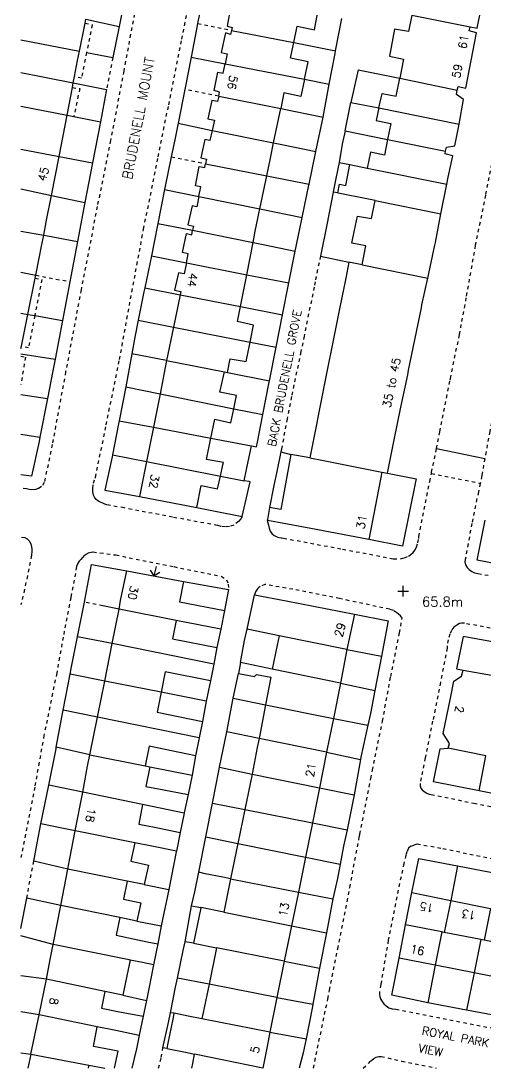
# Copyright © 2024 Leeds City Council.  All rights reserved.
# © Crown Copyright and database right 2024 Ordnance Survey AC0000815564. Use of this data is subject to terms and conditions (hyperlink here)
# Model space of a CAD drawing. Extents: x 428500 to 429165, y 435000 to 435500.
# Drawn here: x 428500 to 428567.5, y 435000 to 435152.4 of the extents above; entities that cross this region are included whole.
import ezdxf

# ---------------------------------------------------------------- set-up
doc = ezdxf.new("R2010")
doc.units = 0
doc.linetypes.add('DASHEDLINE', pattern=[1, 0.5, -0.5])
doc.layers.get('0').update_dxf_attribs({"color": 222})
for name, color, linetype in [('os_Block', 7, 'Continuous'), ('OS_LINE - Building Division', 8, 'Continuous'), ('OS_LINE - Building Outline', 7, 'Continuous'), ('OS_LINE - Builiding Overhead', 7, 'DASHEDLINE'), ('OS_LINE - Default', 8, 'Continuous'), ('OS_LINE - Edge', 8, 'DASHEDLINE'), ('OS_LINE - Property Closing', 8, 'DASHEDLINE'), ('OS_LINE - Road Or Track', 8, 'DASHEDLINE'), ('OS_LINE - Traffic Calming', 8, 'Continuous'), ('OS_PT - Spot Height', 8, 'Continuous'), ('OS_SYMB - Benchmark', 8, 'Continuous'), ('OS_TEXT - Building or Structure', 4, 'Continuous'), ('OS_TEXT - Height', 4, 'Continuous'), ('OS_TEXT - Road', 4, 'Continuous')]:
    doc.layers.add(name, color=color, linetype=linetype)
doc.styles.add('AutoTextStyle-2', font='')
doc.styles.get('AutoTextStyle-2').set_extended_font_data('romans-shx')

# ---------------------------------------------------------------- blocks, each defined once
blk = doc.blocks.new('benchMarkSymbol_#000000')
for points in [[(0.707, 0.707), (0, 0), (0.707, -0.707)], [(1.42, 0), (0, 0)]]:
    blk.add_lwpolyline(points)
blk = doc.blocks.new('spotHeightSymbol_#FF0000')
for points in [[(-0.775, 0), (0.775, 0)], [(0, -0.775), (0, 0.775)]]:
    blk.add_lwpolyline(points)
blk = doc.blocks.new('se2835se')
at = {"layer": 'OS_LINE - Building Division'}
for points in [[(428556.86, 435153.31), (428565.35, 435151.61)], [(428530.65, 435151.08), (428539.68, 435149.3)], [(428500, 435149.7), (428508.52, 435148.05)], [(428529.7, 435146.22), (428541.24, 435143.95)], [(428500, 435144.95), (428507.62, 435143.42)], [(428555.11, 435144.11), (428563.49, 435142.39)], [(428528.77, 435141.5), (428537.79, 435139.69)], [(428500, 435140.05), (428506.71, 435138.73)], [(428552.09, 435139.78), (428563.74, 435137.43)], [(428527.82, 435136.49), (428536.76, 435134.69)], [(428553.35, 435135.2), (428561.78, 435133.49)], [(428500, 435133.8), (428505.56, 435132.73)], [(428526.86, 435131.67), (428535.77, 435129.92)], [(428550.36, 435131.03), (428561.96, 435128.7)], [(428500, 435128), (428504.44, 435127.06)], [(428525.88, 435126.9), (428534.77, 435125.1)], [(428551.52, 435126.3), (428561.11, 435124.35)], [(428500, 435121.85), (428503.31, 435121.25)], [(428524.98, 435121.97), (428533.77, 435120.2)], [(428524.08, 435117.24), (428532.85, 435115.51)], [(428549.64, 435116.96), (428559.19, 435115)], [(428500, 435115.85), (428502.15, 435115.44)], [(428523.15, 435112.59), (428531.93, 435110.86)], [(428500, 435109.9), (428501, 435109.73)], [(428501, 435109.73), (428502.02, 435109.55)], [(428522.19, 435107.89), (428533.34, 435105.68)], [(428521.19, 435103.02), (428529.61, 435101.34)], [(428520.24, 435098.18), (428530.97, 435096)], [(428519.27, 435093.29), (428527.64, 435091.71)], [(428518.27, 435088.31), (428529.01, 435086.18)], [(428542.023, 435088.866), (428544.02, 435088.469), (428552.51, 435086.78)], [(428522.59, 435065.17), (428514.28, 435066.8)], [(428547.4, 435060.93), (428537.59, 435062.94)], [(428528.05, 435058.8), (428513.26, 435061.79)], [(428546.5, 435056.02), (428536.56, 435058.09)], [(428520.39, 435054.71), (428512.19, 435056.35)], [(428535.59, 435052.9), (428545.46, 435050.91)], [(428525.93, 435048.1), (428511.13, 435051.09)], [(428544.47, 435046), (428534.66, 435047.99)], [(428510.04, 435045.62), (428518.09, 435043.98)], [(428533.62, 435042.81), (428543.42, 435040.78)], [(428517.7, 435038.37), (428509, 435040.15)], [(428532.56, 435037.63), (428542.4, 435035.68)], [(428516.56, 435032.8), (428507.87, 435034.55)], [(428531.55, 435032.71), (428541.4, 435030.71)], [(428515.45, 435027.2), (428506.8, 435028.95)], [(428530.5, 435027.56), (428540.36, 435025.63)], [(428562.53, 435024.41), (428561.59, 435019.75)], [(428514.4, 435021.9), (428505.78, 435023.67)], [(428529.5, 435022.68), (428539.35, 435020.72)], [(428568.34, 435023.25), (428567.4, 435018.61)], [(428561.25, 435019.82), (428555.97, 435020.86)], [(428561.25, 435019.82), (428560.29, 435014.98)], [(428561.59, 435019.75), (428561.25, 435019.82)], [(428566.9, 435018.71), (428561.59, 435019.75)], [(428515.879, 435015.723), (428515.761, 435015.747), (428504.68, 435017.98)], [(428566.9, 435018.71), (428565.93, 435013.87)], [(428567.4, 435018.61), (428566.9, 435018.71)], [(428572.48, 435017.61), (428567.4, 435018.61)], [(428538.32, 435015.58), (428528.44, 435017.51)], [(428512.19, 435011.15), (428503.7, 435012.93)], [(428537.21, 435010.25), (428527.4, 435012.19)], [(428511.1, 435006), (428502.65, 435007.73)], [(428536.23, 435005.23), (428526.31, 435007.16)], [(428501.45, 435002), (428509.9, 435000.44)], [(428535.2, 435000), (428525.26, 435002.04)]]:
    blk.add_lwpolyline(points, dxfattribs=at)
at = {"layer": 'OS_LINE - Building Outline'}
for points in [[(428531.61, 435155.85), (428531.3, 435154.45), (428530.55, 435154.6), (428530, 435151.7), (428530.75, 435151.5), (428530.65, 435151.08)], [(428565.35, 435151.61), (428566.4, 435151.4), (428567.3, 435155.95)], [(428539.68, 435149.3), (428540.2, 435151.7), (428542.7, 435151.15), (428543.17, 435153.52)], [(428556.86, 435153.31), (428556.4, 435150.9), (428554.35, 435151.25), (428553.6, 435147.3), (428555.65, 435146.9), (428555.11, 435144.11)], [(428508.52, 435148.05), (428509.32, 435152.11)], [(428509.32, 435152.11), (428509.44, 435152.69)], [(428530.65, 435151.08), (428530.5, 435150.5), (428529.75, 435150.7), (428529.15, 435147.85), (428530, 435147.65), (428529.7, 435146.22)], [(428563.49, 435142.39), (428563.6, 435142.9), (428564.75, 435142.65), (428566.3, 435150.7), (428565.2, 435151), (428565.35, 435151.61)], [(428541.24, 435143.95), (428541.8, 435146.5), (428539.2, 435147.05), (428539.68, 435149.3)], [(428507.79, 435144.34), (428508.25, 435146.7), (428508.52, 435148.05)], [(428528.77, 435141.5), (428528.9, 435142.1), (428528.1, 435142.3), (428528.65, 435145), (428529.41, 435144.86), (428529.7, 435146.22)], [(428507.62, 435143.42), (428507.79, 435144.34)], [(428506.71, 435138.73), (428507.49, 435142.75)], [(428507.49, 435142.75), (428507.62, 435143.42)], [(428541.24, 435143.95), (428540.7, 435141.45), (428538.26, 435141.99), (428537.79, 435139.69)], [(428552.09, 435139.78), (428552.55, 435141.9), (428554.61, 435141.5), (428555.11, 435144.11)], [(428528.77, 435141.5), (428528.6, 435140.7), (428527.75, 435140.85), (428527.2, 435138.2), (428528.15, 435138), (428527.82, 435136.49)], [(428563.74, 435137.43), (428564.4, 435141), (428563.35, 435141.75), (428563.49, 435142.39)], [(428536.76, 435134.69), (428537.79, 435139.69)], [(428552.09, 435139.78), (428551.7, 435137.95), (428553.8, 435137.5), (428553.35, 435135.2)], [(428505.56, 435132.73), (428506.71, 435138.73)], [(428561.78, 435133.49), (428561.9, 435134.05), (428563.15, 435134.25), (428563.74, 435137.43)], [(428527.82, 435136.49), (428527.5, 435135.05), (428526.75, 435135.2), (428526.15, 435132.5), (428527, 435132.35), (428526.86, 435131.67)], [(428553.35, 435135.2), (428552.9, 435132.9), (428550.85, 435133.35), (428550.36, 435131.03)], [(428535.77, 435129.92), (428536.3, 435132.45), (428536.76, 435134.69)], [(428561.96, 435128.7), (428562.15, 435129.7), (428562.85, 435132.8), (428561.7, 435133.1), (428561.78, 435133.49)], [(428504.44, 435127.06), (428505.56, 435132.73)], [(428525.88, 435126.9), (428526.15, 435128.3), (428525.4, 435128.45), (428525.95, 435131.25), (428526.75, 435131.09), (428526.86, 435131.67)], [(428546.082, 435127.406), (428546.34, 435128.675), (428547.248, 435128.491), (428547.868, 435131.537)], [(428547.868, 435131.537), (428550.36, 435131.03)], [(428534.77, 435125.1), (428535.77, 435129.92)], [(428551.52, 435126.3), (428550.561, 435126.495), (428546.16, 435127.39), (428546.082, 435127.406)], [(428561.11, 435124.35), (428561.96, 435128.7)], [(428503.31, 435121.25), (428503.74, 435123.45), (428504.44, 435127.06)], [(428525.88, 435126.9), (428525.6, 435125.4), (428524.9, 435125.55), (428524.3, 435122.75), (428525.1, 435122.55), (428524.98, 435121.97)], [(428549.64, 435116.96), (428550.2, 435119.71), (428548.15, 435120.1), (428548.53, 435121.99), (428548.95, 435124.05), (428551, 435123.7), (428551.52, 435126.3)], [(428533.77, 435120.2), (428534.1, 435121.85), (428534.77, 435125.1)], [(428559.19, 435115), (428560.21, 435119.8), (428560.3, 435120.2), (428561.11, 435124.35)], [(428524.08, 435117.24), (428524.35, 435118.55), (428523.5, 435118.75), (428524.1, 435121.5), (428524.84, 435121.3), (428524.98, 435121.97)], [(428502.15, 435115.44), (428502.65, 435117.9), (428503, 435119.66), (428503.31, 435121.25)], [(428532.85, 435115.51), (428533.77, 435120.2)], [(428524.08, 435117.24), (428523.75, 435115.65), (428522.9, 435115.8), (428522.35, 435113.25), (428523.24, 435113.05), (428523.15, 435112.59)], [(428547.721, 435117.352), (428547.254, 435115.016), (428546.404, 435110.77), (428545.338, 435105.443), (428544.519, 435101.347), (428543.4, 435095.75), (428542.99, 435093.7), (428542.6, 435091.75), (428542.023, 435088.866)], [(428549.64, 435116.96), (428547.721, 435117.352)], [(428502.06, 435115.01), (428502.15, 435115.44)], [(428531.93, 435110.86), (428532.85, 435115.51)], [(428501, 435109.73), (428502.06, 435115.01)], [(428553.32, 435086.62), (428554.32, 435091.47), (428555.29, 435096.21), (428556.27, 435100.95), (428556.4, 435101.6), (428558.27, 435110.7), (428558.35, 435111.1), (428559.19, 435115)], [(428523.15, 435112.59), (428522.19, 435107.89)], [(428533.34, 435105.68), (428533.85, 435108.15), (428531.5, 435108.7), (428531.93, 435110.86)], [(428500.06, 435105.1), (428501, 435109.73)], [(428522.19, 435107.89), (428521.19, 435103.02)], [(428500, 435104.75), (428500.06, 435105.1)], [(428530.05, 435101.25), (428530.45, 435103.25), (428532.75, 435102.85), (428533.34, 435105.68)], [(428521.19, 435103.02), (428520.24, 435098.18)], [(428530.97, 435096), (428531.35, 435097.9), (428528.95, 435098.4), (428529.61, 435101.34)], [(428529.61, 435101.34), (428530.05, 435101.25)], [(428520.24, 435098.18), (428519.27, 435093.29)], [(428527.64, 435091.71), (428528.2, 435094.45), (428530.55, 435093.95), (428530.97, 435096)], [(428519.27, 435093.29), (428518.27, 435088.31)], [(428529.01, 435086.18), (428529.38, 435087.82), (428529.45, 435088.15), (428527, 435088.6), (428527.64, 435091.71)], [(428539.289, 435089.338), (428537.819, 435081.326), (428536.176, 435081.628)], [(428542.023, 435088.866), (428539.289, 435089.338)], [(428518.27, 435088.31), (428517.25, 435083.2)], [(428552.51, 435086.78), (428551.57, 435081.93), (428550.6, 435076.95)], [(428552.51, 435086.78), (428553.32, 435086.62)], [(428525.58, 435081.62), (428526.2, 435084.8), (428528.6, 435084.35), (428529.01, 435086.18)], [(428517.25, 435083.2), (428525.58, 435081.62)], [(428536.176, 435081.628), (428535.85, 435079.85), (428535.826, 435079.719)], [(428550.6, 435076.95), (428542.2, 435078.55), (428537.469, 435079.418), (428535.865, 435079.712), (428535.826, 435079.719)], [(428514.28, 435066.8), (428514.5, 435068.05), (428515.4, 435072.4)], [(428515.4, 435072.4), (428523.65, 435070.83)], [(428523.65, 435070.83), (428523.05, 435067.9), (428529.6, 435066.6)], [(428532.9, 435063.9), (428533.98, 435068.89)], [(428533.98, 435068.89), (428538.6, 435068), (428548.55, 435066.1)], [(428513.26, 435061.79), (428514.28, 435066.8)], [(428529.6, 435066.6), (428529.1, 435063.9)], [(428522.59, 435065.17), (428522.05, 435062.5), (428528.5, 435061.25)], [(428529.1, 435063.9), (428522.59, 435065.17)], [(428548.55, 435066.1), (428547.4, 435060.93)], [(428537.59, 435062.94), (428532.9, 435063.9)], [(428537.59, 435062.94), (428537.295, 435061.551), (428536.56, 435058.09)], [(428512.19, 435056.35), (428513.26, 435061.79)], [(428528.5, 435061.25), (428528.05, 435058.8)], [(428547.4, 435060.93), (428546.5, 435056.02)], [(428528.05, 435058.8), (428527.6, 435056.4)], [(428531.95, 435059.05), (428531.65, 435057.45)], [(428536.56, 435058.09), (428531.95, 435059.05)], [(428527.6, 435056.4), (428520.99, 435057.7), (428520.39, 435054.71)], [(428531.65, 435057.45), (428534, 435057), (428534.25, 435057.3), (428536.35, 435056.9), (428535.59, 435052.9)], [(428562.15, 435046.55), (428562.35, 435047.25), (428561.45, 435048.7), (428562.5, 435053.85), (428563, 435056.35), (428564.1, 435057.05), (428564.35, 435057.95)], [(428564.35, 435057.95), (428569.3, 435057.05), (428569.1, 435056.25), (428569.8, 435056.11)], [(428511.13, 435051.09), (428512.19, 435056.35)], [(428546.5, 435056.02), (428545.46, 435050.91)], [(428520.39, 435054.71), (428519.8, 435051.8), (428526.4, 435050.45)], [(428535.59, 435052.9), (428534.66, 435047.99)], [(428510.04, 435045.62), (428511.13, 435051.09)], [(428526.4, 435050.45), (428525.93, 435048.1)], [(428545.46, 435050.91), (428544.9, 435048.15), (428544.47, 435046)], [(428525.93, 435048.1), (428525.4, 435045.45)], [(428525.4, 435045.45), (428518.65, 435046.85), (428518.09, 435043.98)], [(428534.66, 435047.99), (428534.391, 435046.652), (428533.62, 435042.81)], [(428509, 435040.15), (428509.7, 435043.95), (428510.04, 435045.62)], [(428544.47, 435046), (428543.42, 435040.78)], [(428567.65, 435045.45), (428562.15, 435046.55)], [(428518.09, 435043.98), (428518.75, 435043.85)], [(428518.75, 435043.85), (428518.15, 435041), (428520.8, 435040.5), (428524.321, 435039.836)], [(428533.62, 435042.81), (428532.56, 435037.63)], [(428543.42, 435040.78), (428542.4, 435035.68)], [(428507.87, 435034.55), (428509, 435040.15)], [(428524.321, 435039.836), (428523.77, 435037.16), (428523.764, 435037.133)], [(428517.7, 435038.37), (428517.15, 435035.5), (428519.65, 435035), (428523.178, 435034.294)], [(428523.764, 435037.133), (428520.25, 435037.85), (428517.7, 435038.37)], [(428532.56, 435037.63), (428531.55, 435032.71)], [(428506.8, 435028.95), (428507.1, 435030.5), (428507.87, 435034.55)], [(428542.4, 435035.68), (428541.4, 435030.71)], [(428523.178, 435034.294), (428522.617, 435031.584)], [(428516.56, 435032.8), (428516, 435030.1), (428518.55, 435029.55), (428517.95, 435026.7)], [(428522.617, 435031.584), (428519.05, 435032.3), (428516.56, 435032.8)], [(428531.55, 435032.71), (428530.5, 435027.56)], [(428541.4, 435030.71), (428541.3, 435030.2), (428540.36, 435025.63)], [(428505.78, 435023.67), (428506.8, 435028.95)], [(428515.45, 435027.2), (428514.9, 435024.6), (428517.45, 435024.05), (428516.85, 435021.4)], [(428517.95, 435026.7), (428515.45, 435027.2)], [(428530.5, 435027.56), (428529.5, 435022.68)], [(428540.36, 435025.63), (428539.35, 435020.72)], [(428555.97, 435020.86), (428556.85, 435025.55)], [(428556.85, 435025.55), (428562.53, 435024.41)], [(428562.53, 435024.41), (428568.34, 435023.25)], [(428504.68, 435017.98), (428505.78, 435023.67)], [(428526.154, 435023.366), (428526.149, 435023.34), (428525.094, 435018.196)], [(428529.5, 435022.68), (428526.154, 435023.366)], [(428514.4, 435021.9), (428513.85, 435019.35), (428516.35, 435018.82), (428518.349, 435018.396), (428519.895, 435018.069)], [(428516.85, 435021.4), (428514.4, 435021.9)], [(428539.35, 435020.72), (428538.32, 435015.58)], [(428555.05, 435016), (428555.97, 435020.86)], [(428503.7, 435012.93), (428504.25, 435015.8), (428504.68, 435017.98)], [(428519.895, 435018.069), (428519.29, 435015.04)], [(428525.094, 435018.196), (428528.44, 435017.51)], [(428528.44, 435017.51), (428527.4, 435012.19)], [(428515.879, 435015.723), (428515.878, 435015.716), (428515.4, 435013.45), (428514.8, 435010.6)], [(428519.29, 435015.04), (428517.702, 435015.358), (428515.879, 435015.723)], [(428538.32, 435015.58), (428537.21, 435010.25)], [(428560.29, 435014.98), (428555.05, 435016)], [(428565.93, 435013.87), (428560.29, 435014.98)], [(428571.57, 435012.77), (428565.93, 435013.87)], [(428502.65, 435007.73), (428503.7, 435012.93)], [(428527.4, 435012.19), (428526.31, 435007.16)], [(428512.19, 435011.15), (428511.7, 435008.7), (428514.35, 435008.2), (428517.783, 435007.552)], [(428514.8, 435010.6), (428512.19, 435011.15)], [(428537.21, 435010.25), (428536.23, 435005.23)], [(428501.45, 435002), (428502.65, 435007.73)], [(428517.783, 435007.552), (428517.21, 435004.8), (428517.201, 435004.757)], [(428522.27, 435007.988), (428522.262, 435007.95), (428522.092, 435007.118), (428521.372, 435003.611), (428521.22, 435002.869)], [(428526.31, 435007.16), (428524.319, 435007.568), (428522.27, 435007.988)], [(428513.6, 435000), (428514.15, 435002.45), (428510.55, 435003.15), (428511.1, 435006)], [(428517.201, 435004.757), (428513.8, 435005.45), (428511.1, 435006)], [(428536.23, 435005.23), (428535.8, 435003.15), (428535.2, 435000)], [(428521.22, 435002.869), (428524.189, 435002.26), (428525.26, 435002.04)], [(428501.45, 435002), (428501.02, 435000)], [(428524.864, 435000), (428524.992, 435000.661), (428525.26, 435002.04)], [(428509.9, 435000.44), (428509.8, 435000)], [(428509.9, 435000.44), (428512.22, 435000)]]:
    blk.add_lwpolyline(points, dxfattribs=at)
at = {"layer": 'OS_LINE - Builiding Overhead'}
for points in [[(428509.32, 435152.11), (428510.35, 435151.9), (428509.55, 435147.85)], [(428509.55, 435147.85), (428508.8, 435144.1), (428507.79, 435144.34)], [(428507.49, 435142.75), (428508.55, 435142.6), (428507.7, 435138.54)], [(428502.06, 435115.01), (428503.05, 435114.8), (428502.02, 435109.55)], [(428502.02, 435109.55), (428501.1, 435104.85), (428500.06, 435105.1)], [(428500, 435103.65), (428500.65, 435103.5), (428500, 435099.54)]]:
    blk.add_lwpolyline(points, dxfattribs=at)
at = {"layer": 'OS_LINE - Default'}
for points in [[(428509.9, 435161.8), (428516.7, 435164.95), (428514.85, 435154.55), (428514.27, 435151.64)], [(428526.65, 435156.85), (428525.71, 435152.06)], [(428509.44, 435152.69), (428514.27, 435151.64)], [(428525.71, 435152.06), (428525.55, 435151.25), (428524.76, 435147.19)], [(428545.78, 435148.09), (428546.68, 435152.81)], [(428514.27, 435151.64), (428513.37, 435147.11)], [(428539.68, 435149.3), (428545.78, 435148.09)], [(428509.55, 435147.85), (428513.37, 435147.11)], [(428524.76, 435147.19), (428523.84, 435142.49)], [(428524.76, 435147.19), (428529.7, 435146.22)], [(428544.86, 435143.24), (428545.7, 435147.7), (428545.78, 435148.09)], [(428549.05, 435145.35), (428548, 435140.6)], [(428549.05, 435145.35), (428555.11, 435144.11)], [(428507.62, 435143.42), (428512.44, 435142.45)], [(428541.24, 435143.95), (428544.86, 435143.24)], [(428543.95, 435138.45), (428544.86, 435143.24)], [(428512.44, 435142.45), (428512.4, 435142.25), (428511.55, 435137.78)], [(428523.84, 435142.49), (428522.87, 435137.56)], [(428537.79, 435139.69), (428543.95, 435138.45)], [(428547.16, 435136.46), (428548, 435140.6)], [(428548, 435140.6), (428552.09, 435139.78)], [(428506.71, 435138.73), (428507.7, 435138.54)], [(428507.7, 435138.54), (428511.55, 435137.78)], [(428542.91, 435133.44), (428543.95, 435138.45)], [(428511.55, 435137.78), (428510.4, 435131.79)], [(428522.87, 435137.56), (428522.4, 435135.15), (428521.88, 435132.65)], [(428522.87, 435137.56), (428527.82, 435136.49)], [(428547.16, 435136.46), (428546.75, 435134.5), (428546.29, 435131.84)], [(428547.16, 435136.46), (428553.35, 435135.2)], [(428536.76, 435134.69), (428537.95, 435134.45), (428542.91, 435133.44)], [(428505.56, 435132.73), (428510.4, 435131.79)], [(428521.88, 435132.65), (428520.95, 435128.15), (428520.9, 435127.91)], [(428541.93, 435128.7), (428542.91, 435133.44)], [(428510.4, 435131.79), (428509.3, 435126.03)], [(428546.29, 435131.84), (428545.82, 435129.49), (428545.443, 435127.548), (428545.441, 435127.536)], [(428546.29, 435131.84), (428547.868, 435131.537)], [(428535.77, 435129.92), (428541.93, 435128.7)], [(428520.9, 435127.91), (428519.94, 435122.98)], [(428520.9, 435127.91), (428525.88, 435126.9)], [(428540.94, 435123.85), (428541.9, 435128.55), (428541.93, 435128.7)], [(428545.441, 435127.536), (428545.44, 435127.53), (428544.5, 435122.75), (428543.57, 435118.2)], [(428546.082, 435127.406), (428545.441, 435127.536)], [(428504.44, 435127.06), (428509.3, 435126.03)], [(428509.3, 435126.03), (428508.22, 435120.35)], [(428534.77, 435125.1), (428540.94, 435123.85)], [(428519.94, 435122.98), (428519.4, 435120.25), (428518.98, 435118.24)], [(428519.94, 435122.98), (428524.98, 435121.97)], [(428539.9, 435118.95), (428540.6, 435122.2), (428540.94, 435123.85)], [(428503.31, 435121.25), (428504.62, 435121), (428508.22, 435120.35)], [(428508.22, 435120.35), (428507.25, 435115.25), (428507.11, 435114.49)], [(428533.77, 435120.2), (428535.25, 435119.9), (428539.9, 435118.95)], [(428518.98, 435118.24), (428518.03, 435113.6)], [(428518.98, 435118.24), (428524.08, 435117.24)], [(428538.98, 435114.3), (428539.9, 435118.95)], [(428543.57, 435118.2), (428547.721, 435117.352)], [(428532.85, 435115.51), (428538.98, 435114.3)], [(428507.11, 435114.49), (428506.04, 435108.84)], [(428538.05, 435109.65), (428538.98, 435114.3)], [(428518.03, 435113.6), (428517.9, 435113), (428517.06, 435108.91)], [(428518.03, 435113.6), (428523.15, 435112.59)], [(428531.93, 435110.86), (428538.05, 435109.65)], [(428502.02, 435109.55), (428506.04, 435108.84)], [(428537.11, 435104.94), (428538.05, 435109.65)], [(428506.04, 435108.84), (428504.97, 435103.2)], [(428517.06, 435108.91), (428516.55, 435106.4), (428516.11, 435103.96)], [(428517.06, 435108.91), (428522.19, 435107.89)], [(428533.34, 435105.68), (428537.11, 435104.94)], [(428536.14, 435100.05), (428537.11, 435104.94)], [(428500, 435104), (428504.97, 435103.2)], [(428504.97, 435103.2), (428504.65, 435101.5), (428503.87, 435097.49)], [(428516.11, 435103.96), (428515.25, 435099.2)], [(428521.19, 435103.02), (428516.11, 435103.96)], [(428530.05, 435101.25), (428536.14, 435100.05)], [(428535.19, 435095.14), (428536.1, 435099.85), (428536.14, 435100.05)], [(428515.25, 435099.2), (428514.28, 435094.23)], [(428515.25, 435099.2), (428520.24, 435098.18)], [(428500, 435098.05), (428503.87, 435097.49)], [(428503.87, 435097.49), (428502.77, 435091.83)], [(428530.97, 435096), (428535.19, 435095.14)], [(428514.28, 435094.23), (428514.2, 435093.8), (428513.31, 435089.3)], [(428514.28, 435094.23), (428519.27, 435093.29)], [(428533.539, 435090.598), (428534.27, 435090.46), (428534.4, 435091.1), (428535.19, 435095.14)], [(428500, 435092.3), (428502.77, 435091.83)], [(428502.77, 435091.83), (428502.65, 435091.2), (428501.55, 435086.15), (428500, 435086.35)], [(428527.64, 435091.71), (428533.539, 435090.598)], [(428513.31, 435089.3), (428513.25, 435089), (428512.2, 435084.15), (428517.25, 435083.2)], [(428513.31, 435089.3), (428518.27, 435088.31)], [(428532.455, 435085.501), (428532.805, 435087.147), (428533.539, 435090.598)], [(428537.81, 435089.7), (428537.25, 435086.85), (428536.8, 435084.8), (428536.176, 435081.628)], [(428537.81, 435089.7), (428539.289, 435089.338)], [(428553.32, 435086.62), (428557.49, 435085.79), (428557.4, 435085.35), (428556.52, 435081.01), (428555.5, 435076), (428550.6, 435076.95)], [(428529.01, 435086.18), (428532.455, 435085.501)], [(428532.2, 435080.3), (428533.342, 435085.363), (428533.226, 435085.381), (428532.455, 435085.501)], [(428525.58, 435081.62), (428528.01, 435081.13), (428532.2, 435080.3)], [(428571.85, 435072.89), (428566.4, 435073.95), (428567.55, 435079.75)], [(428509.23, 435067.84), (428509.55, 435069.45), (428510.25, 435073.3), (428515.4, 435072.4)], [(428523.65, 435070.83), (428530.2, 435069.65)], [(428530.2, 435069.65), (428529.6, 435066.6)], [(428508.23, 435062.8), (428509.23, 435067.84)], [(428514.28, 435066.8), (428511.936, 435067.283)], [(428548.55, 435066.1), (428553.45, 435065.1), (428552.45, 435059.95)], [(428529.1, 435063.9), (428528.5, 435061.25)], [(428531.95, 435059.05), (428532.55, 435062.25), (428532.9, 435063.9)], [(428507.15, 435057.36), (428507.3, 435058.15), (428508.23, 435062.8)], [(428513.26, 435061.79), (428508.23, 435062.8)], [(428571, 435061.6), (428564.34, 435062.85), (428563.37, 435058.13), (428564.35, 435057.95)], [(428547.4, 435060.93), (428552.45, 435059.95)], [(428552.45, 435059.95), (428551.5, 435054.99)], [(428506.16, 435052.1), (428507.15, 435057.36)], [(428512.19, 435056.35), (428507.15, 435057.36)], [(428530.9, 435053.85), (428531.65, 435057.45)], [(428527.6, 435056.4), (428526.97, 435053.4)], [(428546.5, 435056.02), (428551.5, 435054.99)], [(428526.97, 435053.4), (428520.39, 435054.71)], [(428551.5, 435054.99), (428550.85, 435051.6), (428550.47, 435049.9)], [(428526.97, 435053.4), (428526.4, 435050.45)], [(428529.95, 435048.95), (428530.9, 435053.85)], [(428530.9, 435053.85), (428535.59, 435052.9)], [(428505.14, 435046.71), (428506.16, 435052.1)], [(428511.13, 435051.09), (428506.16, 435052.1)], [(428545.46, 435050.91), (428550.47, 435049.9)], [(428550.47, 435049.9), (428549.45, 435045.25), (428549.39, 435044.9)], [(428528.91, 435043.79), (428529.65, 435047.55), (428529.95, 435048.95)], [(428534.66, 435047.99), (428529.95, 435048.95)], [(428504.04, 435041.2), (428505.1, 435046.5), (428505.14, 435046.71)], [(428510.04, 435045.62), (428505.14, 435046.71)], [(428525.4, 435045.45), (428524.9, 435042.65)], [(428544.47, 435046), (428549.39, 435044.9)], [(428566.65, 435040.35), (428560.02, 435041.68), (428561, 435046.48), (428562.15, 435046.55)], [(428566.65, 435040.35), (428567.65, 435045.45)], [(428518.75, 435043.85), (428524.9, 435042.65)], [(428527.85, 435038.56), (428527.9, 435038.8), (428528.8, 435043.25), (428528.91, 435043.79)], [(428528.91, 435043.79), (428533.62, 435042.81)], [(428549.39, 435044.9), (428548.47, 435039.79)], [(428524.9, 435042.65), (428524.321, 435039.836)], [(428502.91, 435035.57), (428504.04, 435041.2)], [(428509, 435040.15), (428504.04, 435041.2)], [(428543.42, 435040.78), (428548.47, 435039.79)], [(428548.47, 435039.79), (428548.25, 435038.55), (428547.45, 435034.68)], [(428572.25, 435039.23), (428566.65, 435040.35)], [(428526.9, 435033.65), (428527.85, 435038.56)], [(428527.85, 435038.56), (428532.56, 435037.63)], [(428523.764, 435037.133), (428523.178, 435034.294)], [(428501.85, 435030.1), (428502.35, 435032.75), (428502.91, 435035.57)], [(428507.87, 435034.55), (428505.952, 435034.944), (428502.91, 435035.57)], [(428542.4, 435035.68), (428547.45, 435034.68)], [(428547.45, 435034.68), (428546.95, 435032.3), (428546.45, 435029.69)], [(428525.9, 435028.5), (428526.9, 435033.65)], [(428526.9, 435033.65), (428531.55, 435032.71)], [(428522.617, 435031.584), (428522.6, 435031.5), (428521.5, 435026)], [(428506.8, 435028.95), (428501.85, 435030.1)], [(428541.4, 435030.71), (428546.45, 435029.69)], [(428556.85, 435025.55), (428557.9, 435030.5), (428563.53, 435029.42)], [(428524.83, 435023.6), (428525.28, 435025.66), (428525.9, 435028.5)], [(428530.5, 435027.56), (428529.35, 435027.78), (428526.8, 435028.3), (428525.9, 435028.5)], [(428546.45, 435029.69), (428546.05, 435027.6), (428545.4, 435024.65)], [(428563.53, 435029.42), (428562.53, 435024.41)], [(428563.53, 435029.42), (428569.35, 435028.31)], [(428517.95, 435026.7), (428521.5, 435026)], [(428521.5, 435026), (428520.42, 435020.7)], [(428540.36, 435025.63), (428545.4, 435024.65)], [(428500, 435020.3), (428500.84, 435024.74)], [(428505.78, 435023.67), (428500.84, 435024.74)], [(428545.4, 435024.65), (428544.47, 435019.71)], [(428523.9, 435018.4), (428524.83, 435023.6)], [(428524.83, 435023.6), (428526.154, 435023.366)], [(428516.85, 435021.4), (428520.42, 435020.7)], [(428520.42, 435020.7), (428519.895, 435018.069)], [(428539.35, 435020.72), (428544.47, 435019.71)], [(428504.68, 435017.98), (428500, 435019.25)], [(428544.47, 435019.71), (428543.45, 435014.55)], [(428522.8, 435013.1), (428523.6, 435017.1), (428523.9, 435018.4)], [(428525.094, 435018.196), (428523.9, 435018.4)], [(428519.29, 435015.04), (428518.6, 435011.55), (428518.25, 435009.84)], [(428538.32, 435015.58), (428543.45, 435014.55)], [(428559.2, 435009.5), (428553.95, 435010.6), (428555.05, 435016)], [(428560.29, 435014.98), (428559.2, 435009.5)], [(428503.7, 435012.93), (428500, 435013.45)], [(428521.75, 435008.05), (428522.5, 435011.8), (428522.8, 435013.1)], [(428527.4, 435012.19), (428522.8, 435013.1)], [(428543.45, 435014.55), (428542.47, 435009.3)], [(428565.93, 435013.87), (428564.84, 435008.43)], [(428514.8, 435010.6), (428518.25, 435009.84)], [(428537.21, 435010.25), (428542.47, 435009.3)], [(428518.25, 435009.84), (428517.783, 435007.552)], [(428542.47, 435009.3), (428542.4, 435008.95), (428541.5, 435004.25)], [(428564.84, 435008.43), (428559.2, 435009.5)], [(428502.65, 435007.73), (428500, 435008.2)], [(428520.65, 435002.95), (428521.45, 435006.65), (428521.75, 435008.05)], [(428522.27, 435007.988), (428521.75, 435008.05)], [(428570.55, 435007.35), (428564.84, 435008.43)], [(428517.201, 435004.757), (428516.8, 435002.8), (428516.15, 435000)], [(428536.23, 435005.23), (428541.5, 435004.25)], [(428541.5, 435004.25), (428541.05, 435002.2), (428540.5, 435000)], [(428521.22, 435002.869), (428520.65, 435002.95)], [(428500, 435002.2), (428501.45, 435002)]]:
    blk.add_lwpolyline(points, dxfattribs=at)
at = {"layer": 'OS_LINE - Edge'}
for points in [[(428513.37, 435147.11), (428512.44, 435142.45)], [(428543.57, 435118.2), (428542.8, 435114.45), (428542.65, 435113.71), (428541.2, 435106.55), (428540.73, 435104.3), (428539.71, 435099.45), (428539.35, 435097.75), (428538.74, 435094.54), (428537.9, 435090.15), (428537.81, 435089.7)], [(428559.71, 435086.55), (428566.82, 435085.13)], [(428529.9, 435071.1), (428530.15, 435070.45), (428530.2, 435069.65)], [(428534.8, 435070.1), (428534.55, 435069.9), (428534.4, 435069.75), (428534.15, 435069.35), (428533.98, 435068.89)], [(428500.84, 435024.74), (428501.85, 435030.1)], [(428520.024, 435000), (428520.4, 435001.55), (428520.65, 435002.95)]]:
    blk.add_lwpolyline(points, dxfattribs=at)
at = {"layer": 'OS_LINE - Property Closing'}
for points in [[(428525.71, 435152.06), (428530.65, 435151.08)], [(428528.77, 435141.5), (428523.84, 435142.49)], [(428521.88, 435132.65), (428526.86, 435131.67)], [(428502.15, 435115.44), (428507.11, 435114.49)], [(428511.936, 435067.283), (428509.23, 435067.84)]]:
    blk.add_lwpolyline(points, dxfattribs=at)
at = {"layer": 'OS_LINE - Road Or Track'}
for points in [[(428510.7, 435083.1), (428510.55, 435083.4), (428510.45, 435083.9), (428510.45, 435084.4), (428510.55, 435085.15), (428510.8, 435085.9), (428510.85, 435086), (428512.4, 435093.65), (428514.35, 435103.15), (428515.95, 435112), (428517.85, 435122.15), (428519.95, 435132.65), (428521.5, 435140.25), (428523.4, 435149.8), (428525.65, 435161.2), (428527.4, 435170), (428527.45, 435170.35)], [(428518.3, 435166.6), (428518.55, 435166.3), (428518.7, 435166), (428518.8, 435165.6), (428518.8, 435165.2), (428518.7, 435164.75), (428518.55, 435164.5), (428517.05, 435156.4), (428514.95, 435145.15), (428513.05, 435135.05), (428511.1, 435125.45), (428508.75, 435113.3), (428506.5, 435101.35), (428504.55, 435090.8), (428503.4, 435085.25), (428503, 435084.65), (428502.8, 435084.5)], [(428564.15, 435108.69), (428564.85, 435112.4), (428566.15, 435119.75), (428567.65, 435127.2), (428569.05, 435134.4)], [(428562.5, 435100.4), (428563.8, 435106.8), (428564.15, 435108.69)], [(428560.45, 435090.18), (428560.95, 435092.65), (428562.45, 435100.15), (428562.5, 435100.4)], [(428570, 435098.9), (428569.7, 435098.55), (428569.45, 435098.1), (428569.35, 435097.9), (428568.2, 435092.7), (428567.5, 435088.77)], [(428559.71, 435086.55), (428559.75, 435086.75), (428560.45, 435090.18)], [(428567.5, 435088.77), (428567.05, 435086.25), (428566.82, 435085.13)], [(428556.75, 435074.75), (428557.05, 435075.05), (428557.3, 435075.4), (428557.55, 435075.85), (428557.75, 435076.45), (428557.9, 435077.1), (428557.9, 435077.4), (428559.479, 435085.381), (428559.71, 435086.55)], [(428566.82, 435085.13), (428566.558, 435083.878), (428565.6, 435079.3), (428564.65, 435074.05), (428564.6, 435073.7), (428564.7, 435073.25), (428564.9, 435072.9)], [(428502.8, 435084.5), (428502.55, 435084.4), (428502.1, 435084.25), (428501.6, 435084.2), (428501.2, 435084.25), (428500.8, 435084.35), (428500, 435084.4)], [(428532.2, 435080.3), (428532, 435079.95), (428531.65, 435079.55), (428530.95, 435079.05), (428530.35, 435078.85), (428529.75, 435078.8), (428529.15, 435078.85), (428528.6, 435079), (428522.05, 435080.2), (428515, 435081.55), (428512.8, 435081.95), (428512.5, 435082), (428512.2, 435082.1), (428511.8, 435082.3), (428511.45, 435082.45), (428511.2, 435082.6), (428510.95, 435082.8), (428510.7, 435083.1)], [(428535.826, 435079.719), (428535.9, 435079.4), (428536, 435079.05), (428536.1, 435078.6), (428536.25, 435078.15), (428536.5, 435077.85), (428536.85, 435077.55), (428537.35, 435077.3), (428537.9, 435077.2), (428538.2, 435077.15), (428546.8, 435075.55), (428554.2, 435074.15), (428555.2, 435074.15), (428555.8, 435074.3), (428556.4, 435074.55), (428556.75, 435074.75)], [(428501.2, 435076.75), (428500.95, 435077), (428500.6, 435077.2), (428500, 435077.25)], [(428501.2, 435076.75), (428501.25, 435076.65), (428501.45, 435076.3), (428501.55, 435075.9), (428501.6, 435075.55), (428501.6, 435075.2), (428501.55, 435074.65), (428500.95, 435071.65), (428500, 435067.45)], [(428509.2, 435074.6), (428508.95, 435074.35), (428508.7, 435074.05), (428508.45, 435073.8), (428508.25, 435073.4), (428508.1, 435073), (428507.25, 435068.5), (428506.15, 435062.75), (428505.2, 435057.5), (428503.35, 435048.45), (428502, 435040.9), (428500, 435030.65)], [(428509.2, 435074.6), (428509.5, 435074.8), (428509.95, 435075.05), (428510.5, 435075.15), (428513.8, 435074.7), (428522.25, 435073), (428529.15, 435071.6), (428529.9, 435071.1)], [(428564.9, 435072.9), (428565.2, 435072.6), (428565.6, 435072.3), (428566, 435072.1), (428566.5, 435072), (428573.69, 435070.72)], [(428555.45, 435065.55), (428555.3, 435065.7), (428555.2, 435065.85), (428554.95, 435066.1), (428554.7, 435066.3), (428554.2, 435066.6), (428553.65, 435066.8), (428546.35, 435068.35), (428539.55, 435069.7), (428535.5, 435070.4), (428534.8, 435070.1)], [(428550.91, 435042.16), (428551.15, 435043.35), (428552.6, 435050.5), (428553.8, 435057), (428555.1, 435063.35), (428555.45, 435065.55)], [(428563.4, 435064.5), (428563, 435064.2), (428562.65, 435063.7), (428562.4, 435063.15), (428562.15, 435062.35), (428562, 435061.45), (428562, 435061.15), (428561.05, 435056.15), (428559.9, 435050.5), (428558.8, 435045.15), (428558.25, 435042.25), (428558.1, 435041.45), (428558.1, 435041.1), (428558.2, 435040.75)], [(428572.21, 435063.3), (428564.55, 435064.75), (428564.15, 435064.75), (428563.8, 435064.7), (428563.4, 435064.5)], [(428549.24, 435033.72), (428549.3, 435034.05), (428550.91, 435042.16)], [(428558.2, 435040.75), (428558.4, 435040.5), (428558.65, 435040.25), (428559.05, 435040), (428559.4, 435039.9), (428559.7, 435039.85), (428565.9, 435038.55), (428574.2, 435036.95), (428583.65, 435035.15), (428594.05, 435033.1), (428604.35, 435031.1), (428611.25, 435029.75), (428611.8, 435029.8), (428612.4, 435030), (428612.85, 435030.2)], [(428544.91, 435011.34), (428546.1, 435017.35), (428547.85, 435026.3), (428549.24, 435033.72)], [(428556.75, 435032.3), (428556.4, 435032), (428556.15, 435031.5), (428556, 435031), (428555.7, 435029.8), (428554.9, 435025.9), (428553.45, 435018.6), (428552.35, 435012.15), (428552.15, 435011.05), (428552.15, 435010.7), (428552.2, 435010.4), (428552.35, 435010), (428552.55, 435009.7)], [(428556.75, 435032.3), (428557.15, 435032.45), (428557.35, 435032.55), (428557.65, 435032.65), (428561.4, 435031.95), (428571.1, 435030), (428582.3, 435027.8), (428592.8, 435025.7), (428607.43, 435022.8), (428607.85, 435022.7), (428608.25, 435022.5), (428608.5, 435022.3), (428608.7, 435022.1)], [(428542.95, 435001.92), (428544.65, 435010.05), (428544.91, 435011.34)], [(428552.55, 435009.7), (428552.8, 435009.35), (428553.15, 435009.05), (428553.55, 435008.75), (428554.05, 435008.6), (428554.55, 435008.55), (428573.6, 435004.85), (428585.5, 435002.45), (428596.15, 435000.35), (428596.75, 435000.3), (428597.3, 435000.4), (428597.8, 435000.55), (428598.3, 435000.8)], [(428542.55, 435000), (428542.95, 435001.92)], [(428550.75, 435000.95), (428550.5, 435000.65)], [(428550.75, 435000.95), (428551.05, 435001.15), (428551.35, 435001.4), (428551.7, 435001.6), (428552.05, 435001.7), (428552.4, 435001.7), (428555.4, 435001), (428560.4, 435000)], [(428549.8, 435000), (428550.5, 435000.65)]]:
    blk.add_lwpolyline(points, dxfattribs=at)
at = {"layer": 'OS_LINE - Traffic Calming'}
blk.add_lwpolyline([(428560.45, 435090.18), (428567.5, 435088.77)], dxfattribs=at)
at = {"layer": 'OS_PT - Spot Height'}
blk.add_blockref('spotHeightSymbol_#FF0000', (428555.6, 435069.45), dxfattribs=at)
at = {"layer": 'OS_SYMB - Benchmark', "rotation": 77.5}
blk.add_blockref('benchMarkSymbol_#000000', (428519.35, 435071.65), dxfattribs=at)
at = {"layer": 'OS_TEXT - Building or Structure', "char_height": 1.2, "style": 'AutoTextStyle-2'}
for s, insert, attachment_point, rotation in [('61', (428564.95, 435149.3), 8, 79.1), ('59', (428564.05, 435145.05), 8, 79.6), ('56', (428530.2, 435143.6), 8, 259.6), ('45', (428503.85, 435130), 8, 75.7), ('44', (428524.35, 435114.8), 8, 262), ('35\\~to\\~45', (428553.76, 435096.06), 7, 78.1), ('32', (428518.8, 435085.5), 8, 261.1), ('31', (428550.15, 435079.4), 8, 79.1), ('30', (428515.75, 435069.3), 8, 259), ('29', (428547, 435063.65), 8, 75.1), ('2', (428563.2, 435052.3), 8, 261.8), ('21', (428542.75, 435043.3), 8, 79.6), ('18', (428509.55, 435036.9), 8, 260), ('13', (428538.85, 435022.95), 8, 78.8), ('15', (428559.15, 435024), 8, 169.1), ('13', (428565.25, 435022.95), 8, 171), ('16', (428557.55, 435016.6), 8, 347.7), ('8', (428504.2, 435009.8), 8, 261.4), ('5', (428534.65, 435002.55), 8, 78.1)]:
    blk.add_mtext(s, dxfattribs=dict(at, insert=insert, attachment_point=attachment_point, rotation=rotation))
at = {"layer": 'OS_TEXT - Height', "insert": (428558.35, 435067.2), "char_height": 1.4, "attachment_point": 7, "style": 'AutoTextStyle-2'}
blk.add_mtext('65.8m', dxfattribs=at)
at = {"layer": 'OS_TEXT - Road', "style": 'AutoTextStyle-2'}
for s, insert, char_height, attachment_point, rotation in [('BRUDENELL\\~MOUNT', (428517.1, 435138.3), 1.4, 5, 79.4), ('BACK\\~BRUDENELL\\~GROVE', (428537.05, 435090.4), 1.2, 7, 79.2), ('ROYAL\\~PARK', (428558.25, 435004.9), 1.2, 7, 349), ('VIEW', (428557.75, 435002.35), 1.2, 7, 349)]:
    blk.add_mtext(s, dxfattribs=dict(at, insert=insert, char_height=char_height, attachment_point=attachment_point, rotation=rotation))

msp = doc.modelspace()

# ---------------------------------------------------------------- block references
at = {"layer": 'os_Block'}
msp.add_blockref('se2835se', (0, 0), dxfattribs=at)

doc.saveas('drawing.dxf')
